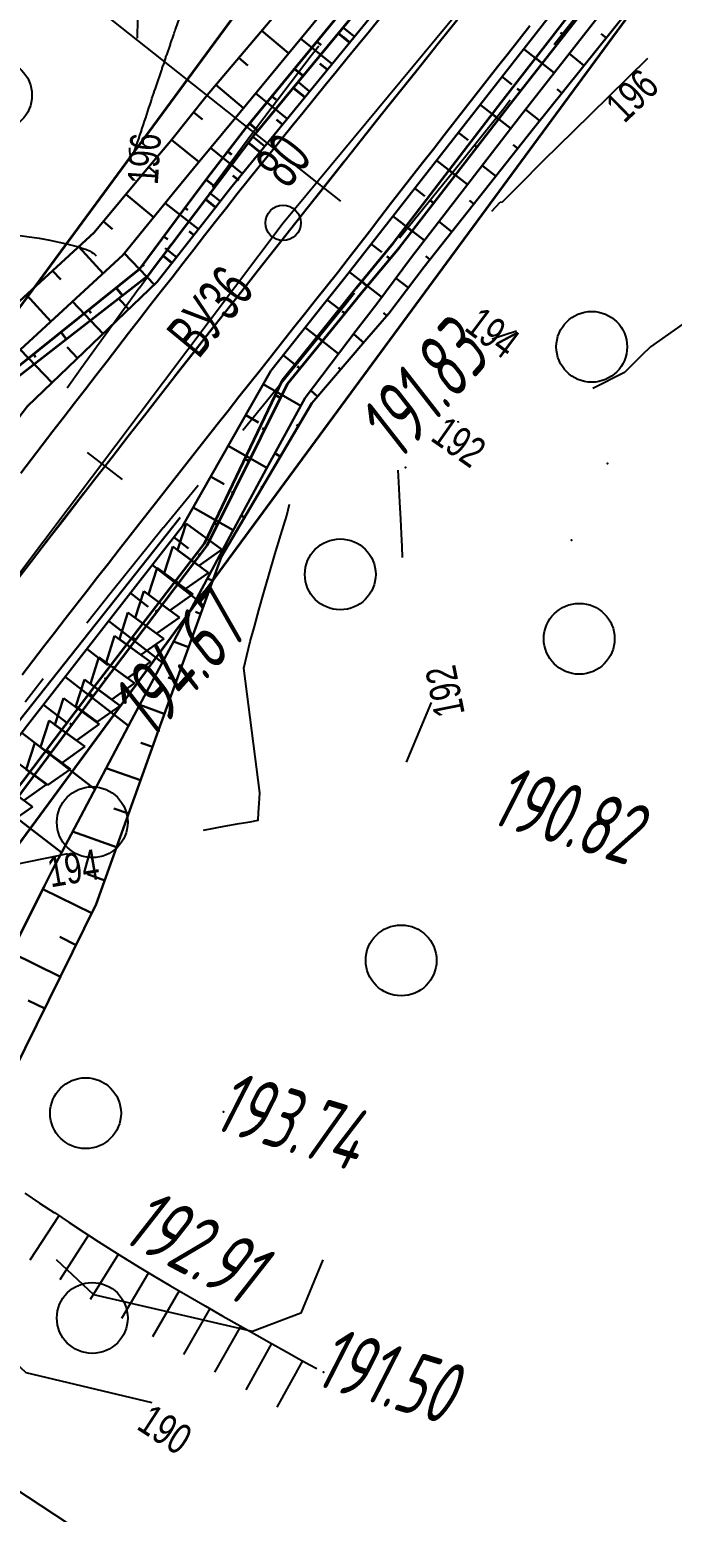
# Model space of a CAD drawing. Header units: millimetres. Extents: x -1799 to 6962, y -1020 to 4121.
# Drawn here: x 4750.8 to 4787.1, y 2997.7 to 3081.4 of the extents above; entities that cross this region are included whole.
import ezdxf

# ---------------------------------------------------------------- set-up
doc = ezdxf.new("R2010")
doc.units = ezdxf.units.MM
for name, pattern in [('CONTI', [0]), ('DASHED', [0.75, 0.5, -0.25]), ('STROT', [1.7, 0.5, -1.2])]:
    doc.linetypes.add(name, pattern=pattern)
for name, color, linetype, lineweight in [('10', 1, 'Continuous', 35), ('КОПИЯ_ОСЬ_13_ОТКОСЫ', 7, 'Continuous', 30), ('КОПИЯ_ОСЬ_ГРАНИЦЫ_ПОЛОС', 7, 'Continuous', 30), ('КОПИЯ_ОСЬ_ОТКОСЫ', 7, 'Continuous', 30), ('Огражд-перила', 1, 'ограждение2', 40), ('ОСЬ_ВЕРХ_ПОКРЫТИЯ_ГРАНИЦЫ_ПОЛОС', 7, 'Continuous', 30), ('ОСЬ_ВЕРХ_ПОКРЫТИЯ_ОСЬ', 1, 'Continuous', 30), ('Ось_примыкания', 1, 'Continuous', 35)]:
    doc.layers.add(name, color=color, linetype=linetype, lineweight=lineweight)
for name, color, linetype in [('GOR_BDEFAULT', 212, 'CONTI'), ('PI_OTDEFAULT', 172, 'CONTI'), ('PI_TTDEFAULT', 5, 'CONTI'), ('SIT_LDEFAULT', 7, 'CONTI'), ('ZAPSKDEFAULT', 7, 'CONTI'), ('канава', 7, 'Continuous'), ('КОПИЯ_ОСЬ_ТАНГЕНСЫ', 1, 'Continuous'), ('ОСЬ_ВЕРХ_ПОКРЫТИЯ_КИЛОМЕТЫ', 1, 'Continuous'), ('ОСЬ_ВЕРХ_ПОКРЫТИЯ_ПИКЕТЫ', 1, 'Continuous'), ('ОСЬ_ВЕРХ_ПОКРЫТИЯ_ТАНГЕНСЫ', 1, 'Continuous'), ('разметка', 7, 'Continuous')]:
    doc.layers.add(name, color=color, linetype=linetype)
doc.layers.get('КОПИЯ_ОСЬ_ОТКОСЫ').off()
doc.styles.add('eskd', font='spds.shx', dxfattribs={"width": 1.2, "oblique": 15})
doc.styles.add('SHRFT', font='TXT', dxfattribs={"width": 3.5})
doc.styles.get("Standard").update_dxf_attribs({"font": 'arial.ttf'})
doc.linetypes.add('ограждение2', pattern='A,0.25,-0.1,[132,ltypeshp.shx,S=0.1,R=0,X=-0.1,Y=0],-0.1,1', length=1.45)

# ---------------------------------------------------------------- blocks, each defined once
blk = doc.blocks.new('BL_2004')
at = {"color": 0}
blk.add_circle((0, 0), 2, dxfattribs=at)
blk = doc.blocks.new('6')
at = {"layer": 'канава', "color": 5, "linetype": 'Continuous', "lineweight": 30}
for p, q in [((-1.5, -1.25), (-1.5, 1.25)), ((0, 0.75), (-1.5, 1.25)), ((0, 0.75), (0, -0.75)), ((0, -0.75), (-1.5, -1.25))]:
    blk.add_line(p, q, dxfattribs=at)

msp = doc.modelspace()

# ---------------------------------------------------------------- linework, layer by layer
at = {"layer": '10'}
for p, q in [((4770.826, 3093.703), (4735.886, 3046.233)), ((4750.166, 3035.343), (4784.736, 3082.333))]:
    msp.add_line(p, q, dxfattribs=at)
for points in [[(5126.716, 2919.343), (5103.206, 2947.443), (5106.036, 2952.483), (5090.316, 2971.423), (5010.816, 3060.993), (4964.366, 3097.523), (4959.866, 3089.543), (4935.266, 3109.693), (4925.046, 3116.333), (4915.736, 3122.393), (4882.236, 3156.863), (4868.236, 3165.853), (4844.226, 3168.003), (4845.853, 3159.921), (4832.606, 3154.783), (4804.776, 3131.223), (4770.826, 3093.703), (4735.886, 3046.233), (4680.976, 2976.563), (4647.056, 2935.783), (4635.286, 2926.063), (4615.906, 2918.193), (4598.586, 2915.533), (4552.416, 2914.983)], [(4557.366, 2900.733), (4579.636, 2901.023), (4603.806, 2901.343), (4619.906, 2900.323), (4644.596, 2910.463), (4659.776, 2923.013), (4694.926, 2965.253), (4750.166, 3035.343), (4784.736, 3082.333), (4817.286, 3118.293), (4841.916, 3139.133), (4849.498, 3141.814), (4850.396, 3137.353), (4862.146, 3136.323), (4879.536, 3127.573), (4921.766, 3093.823), (4990.146, 3039.233), (5067.656, 2951.893), (5147.236, 2856.943), (5178.236, 2824.543), (5178.236, 2824.543), (5183.976, 2815.193), (5213.876, 2748.373)]]:
    msp.add_lwpolyline(points, dxfattribs=at)
at = {"layer": 'GOR_BDEFAULT', "color": 212, "flags": 128}
for points, elevation in [([(4756.452, 3074.729), (4756.452, 3074.539), (4756.472, 3074.399), (4756.492, 3074.309), (4756.512, 3074.269), (4756.542, 3074.259), (4756.582, 3074.289), (4756.632, 3074.359), (4756.682, 3074.449), (4756.732, 3074.569), (4756.792, 3074.719), (4756.852, 3074.879), (4756.912, 3075.059), (4756.972, 3075.239), (4757.042, 3075.439), (4757.102, 3075.639), (4757.172, 3075.839), (4757.242, 3076.039), (4757.302, 3076.229), (4757.372, 3076.429), (4757.432, 3076.619), (4757.492, 3076.809), (4757.552, 3076.989), (4757.612, 3077.169), (4757.672, 3077.339), (4757.722, 3077.509), (4757.772, 3077.669), (4757.822, 3077.809), (4757.872, 3077.949), (4757.912, 3078.079), (4757.952, 3078.199), (4758.272, 3079.129), (4758.292, 3079.179), (4758.302, 3079.229), (4758.322, 3079.289), (4758.342, 3079.339), (4758.362, 3079.399), (4758.382, 3079.459), (4758.402, 3079.519), (4758.422, 3079.579), (4758.442, 3079.639), (4758.462, 3079.699), (4758.482, 3079.759), (4758.502, 3079.809), (4758.512, 3079.869), (4758.532, 3079.919), (4758.552, 3079.969), (4758.762, 3080.569), (4758.772, 3080.619), (4758.792, 3080.669), (4758.812, 3080.719), (4758.832, 3080.779), (4758.852, 3080.839), (4758.872, 3080.899), (4758.892, 3080.959), (4758.912, 3081.019), (4758.932, 3081.079), (4758.952, 3081.139), (4758.972, 3081.199), (4758.992, 3081.259), (4759.012, 3081.309), (4759.032, 3081.369), (4759.052, 3081.419), (4759.272, 3082.059), (4759.292, 3082.109), (4759.312, 3082.159), (4759.322, 3082.209), (4759.342, 3082.269), (4759.362, 3082.329), (4759.382, 3082.389), (4759.402, 3082.449), (4759.422, 3082.509), (4759.452, 3082.569), (4759.472, 3082.639), (4759.492, 3082.699), (4759.512, 3082.759), (4759.532, 3082.829), (4759.552, 3082.889), (4759.572, 3082.949), (4759.862, 3083.759), (4760.172, 3084.409), (4760.432, 3085.089), (4760.682, 3085.689), (4761.092, 3086.499), (4761.132, 3086.579), (4761.172, 3086.659), (4761.212, 3086.739), (4761.252, 3086.819), (4761.292, 3086.909), (4761.332, 3086.989), (4761.372, 3087.079), (4761.412, 3087.159), (4761.452, 3087.249), (4761.492, 3087.329), (4761.532, 3087.409), (4761.572, 3087.489), (4761.602, 3087.559), (4761.632, 3087.629), (4761.672, 3087.689), (4761.952, 3088.239), (4762.172, 3088.609), (4762.432, 3089.069), (4762.802, 3089.729), (4763.082, 3090.199), (4763.312, 3090.609), (4763.572, 3091.059), (4764.772, 3091.799), (4764.972, 3091.859), (4765.192, 3091.919), (4765.422, 3091.989), (4765.662, 3092.049), (4765.912, 3092.109), (4766.172, 3092.169), (4766.442, 3092.229), (4766.702, 3092.289), (4766.962, 3092.339), (4767.222, 3092.399), (4767.472, 3092.449), (4767.702, 3092.499), (4767.932, 3092.539), (4768.132, 3092.589), (4768.322, 3092.619), (4769.222, 3092.859), (4768.132, 3093.349), (4767.892, 3093.449), (4767.632, 3093.549), (4767.342, 3093.659), (4767.042, 3093.779), (4766.722, 3093.909), (4766.392, 3094.039), (4766.062, 3094.169), (4765.722, 3094.299), (4765.392, 3094.439), (4765.062, 3094.569), (4764.752, 3094.699), (4764.442, 3094.819), (4764.162, 3094.939), (4763.902, 3095.049), (4763.672, 3095.149), (4762.642, 3095.799), (4762.642, 3095.909), (4762.712, 3096.059), (4762.752, 3096.149), (4762.742, 3096.209), (4762.772, 3096.299), (4762.862, 3096.439), (4762.992, 3096.629), (4763.162, 3096.849), (4763.362, 3097.109), (4763.572, 3097.389), (4763.802, 3097.679), (4764.042, 3097.979), (4764.272, 3098.279), (4764.502, 3098.559), (4764.702, 3098.809), (4764.872, 3099.029), (4765.012, 3099.209), (4765.122, 3099.339)], 196), ([(4757.102, 3093.499), (4757.072, 3093.449), (4757.002, 3093.319), (4756.892, 3093.119), (4756.752, 3092.869), (4756.592, 3092.569), (4756.402, 3092.239), (4756.212, 3091.889), (4756.012, 3091.529), (4755.812, 3091.169), (4755.622, 3090.839), (4755.462, 3090.529), (4755.312, 3090.279), (4755.202, 3090.079), (4755.132, 3089.949), (4755.102, 3089.869), (4755.132, 3089.739), (4755.222, 3089.419), (4755.362, 3088.899), (4755.562, 3088.149), (4755.572, 3088.089), (4755.592, 3088.029), (4755.602, 3087.969), (4755.622, 3087.899), (4755.642, 3087.839), (4755.652, 3087.779), (4755.672, 3087.709), (4755.692, 3087.639), (4755.712, 3087.569), (4755.732, 3087.499), (4755.752, 3087.429), (4755.772, 3087.359), (4755.792, 3087.289), (4755.802, 3087.209), (4755.832, 3087.139), (4755.852, 3087.059), (4755.872, 3086.979), (4755.892, 3086.899), (4755.912, 3086.819), (4755.932, 3086.739), (4755.952, 3086.659), (4755.982, 3086.569), (4756.002, 3086.479), (4756.022, 3086.399), (4756.052, 3086.309), (4756.072, 3086.209), (4756.102, 3086.119), (4756.122, 3086.029), (4756.152, 3085.929), (4756.172, 3085.839), (4756.202, 3085.739), (4756.232, 3085.639), (4756.252, 3085.529), (4756.282, 3085.429), (4756.312, 3085.329), (4756.342, 3085.219), (4756.372, 3085.109), (4756.402, 3084.999), (4756.432, 3084.889), (4756.462, 3084.769), (4756.492, 3084.659), (4756.522, 3084.539), (4756.552, 3084.419), (4756.582, 3084.299), (4756.612, 3084.179), (4756.652, 3084.049), (4756.682, 3083.919), (4756.712, 3083.789), (4756.742, 3083.649), (4756.772, 3083.489), (4756.802, 3083.329), (4756.832, 3083.149), (4756.852, 3082.949), (4756.872, 3082.729), (4756.882, 3082.499), (4756.892, 3082.239), (4756.902, 3081.949), (4756.902, 3081.639), (4756.892, 3081.299), (4756.882, 3080.929)], 196), ([(4785.702, 3079.769), (4783.502, 3077.609), (4781.522, 3075.669), (4779.812, 3073.989), (4778.442, 3072.629), (4777.482, 3071.669), (4777.382, 3071.649)], 196), ([(4777.362, 3071.649), (4776.892, 3071.129)], 196), ([(4749.882, 3069.839), (4750.662, 3069.729), (4751.352, 3069.619), (4751.952, 3069.509), (4752.462, 3069.409), (4752.902, 3069.309), (4753.272, 3069.219), (4753.582, 3069.139), (4753.832, 3069.049), (4754.032, 3068.979), (4754.192, 3068.909), (4754.312, 3068.839), (4754.402, 3068.779), (4754.472, 3068.719), (4754.522, 3068.679), (4754.562, 3068.629)], 196), ([(4788.532, 3065.379), (4785.872, 3063.499), (4785.382, 3063.019), (4784.882, 3062.529), (4784.392, 3062.039), (4782.612, 3061.129)], 194), ([(4778.292, 3064.369), (4777.662, 3064.159), (4776.932, 3063.919)], 194), ([(4775.022, 3059.189), (4775.012, 3059.289)], 192), ([(4771.872, 3051.599), (4771.842, 3052.219), (4771.812, 3052.929), (4771.772, 3053.759), (4771.722, 3054.709), (4771.662, 3055.839), (4771.612, 3056.529)], 192), ([(4760.632, 3036.189), (4761.792, 3036.409), (4762.642, 3036.559), (4763.262, 3036.669), (4763.712, 3036.749), (4763.732, 3037.179), (4763.772, 3037.699), (4763.812, 3038.299), (4762.912, 3045.349), (4763.072, 3046.059), (4763.272, 3046.839), (4763.502, 3047.689), (4763.752, 3048.619), (4764.042, 3049.619), (4764.342, 3050.659), (4764.652, 3051.759), (4764.992, 3052.869), (4765.332, 3053.959), (4765.482, 3054.609)], 194), ([(4772.082, 3040.039), (4773.502, 3043.409)], 192), ([(4746.392, 3033.519), (4746.502, 3033.499), (4748.772, 3033.979), (4750.512, 3034.369), (4751.892, 3034.649), (4752.972, 3034.869)], 194), ([(4757.732, 3003.839), (4750.612, 3005.549), (4743.942, 3011.809), (4741.312, 3013.209), (4739.382, 3013.819), (4739.172, 3013.709), (4738.912, 3013.579), (4738.542, 3013.409), (4738.022, 3013.189), (4737.242, 3012.889), (4736.612, 3012.749), (4735.952, 3012.449)], 190), ([(4767.372, 3011.929), (4766.122, 3008.909), (4763.392, 3007.869), (4754.442, 3009.949), (4752.332, 3011.929)], 192), ([(4741.102, 2991.799), (4741.582, 2991.819), (4741.862, 2996.869), (4743.342, 3000.049), (4743.832, 3002.069), (4743.362, 3003.849), (4746.912, 3001.019), (4755.962, 2995.079), (4763.542, 2988.219), (4764.022, 2988.439)], 188)]:
    msp.add_lwpolyline(points, dxfattribs=dict(at, elevation=elevation))
at = {"layer": 'PI_TTDEFAULT', "color": 5}
for p in [(4783.442, 3056.899, 193.498), (4772.032, 3056.679, 191.83), (4781.412, 3052.569, 191.121), (4755.082, 3044.749, 194.665), (4761.762, 3020.289, 193.742), (4756.212, 3011.989, 192.906), (4767.402, 3005.569, 191.497)]:
    msp.add_point(p, dxfattribs=at)
at = {"layer": 'SIT_LDEFAULT', "color": 7}
for p, q in [((4780.472, 3080.629), (4783.412, 3084.369)), ((4767.142, 3080.479), (4766.712, 3079.929)), ((4780.422, 3080.569), (4780.472, 3080.629)), ((4766.712, 3079.929), (4763.682, 3075.939)), ((4774.682, 3073.339), (4777.542, 3076.919)), ((4777.542, 3076.919), (4777.952, 3077.439)), ((4763.682, 3075.939), (4761.142, 3072.489)), ((4771.692, 3069.639), (4774.682, 3073.339)), ((4758.792, 3069.259), (4757.012, 3066.809)), ((4757.002, 3066.809), (4753.712, 3062.249)), ((4768.412, 3065.619), (4769.162, 3066.539)), ((4765.012, 3061.439), (4768.412, 3065.619)), ((4753.712, 3062.249), (4752.932, 3061.149)), ((4762.842, 3058.789), (4765.012, 3061.439)), ((4758.372, 3053.279), (4760.322, 3055.679)), ((4755.422, 3049.639), (4758.362, 3053.289)), ((4754.042, 3047.909), (4755.422, 3049.639)), ((4750.562, 3043.439), (4751.582, 3044.749)), ((4750.552, 3015.679), (4751.372, 3015.129)), ((4751.372, 3015.129), (4752.212, 3014.579)), ((4752.472, 3014.409), (4750.822, 3011.909)), ((4752.212, 3014.589), (4753.042, 3014.039)), ((4753.042, 3014.039), (4753.872, 3013.489)), ((4754.142, 3013.309), (4752.522, 3010.789)), ((4753.872, 3013.479), (4754.142, 3013.309)), ((4754.142, 3013.309), (4754.682, 3012.959)), ((4754.682, 3012.959), (4755.462, 3012.459)), ((4755.462, 3012.459), (4756.212, 3011.989)), ((4755.822, 3012.229), (4754.232, 3009.689)), ((4756.212, 3011.989), (4756.992, 3011.509)), ((4756.992, 3011.509), (4757.852, 3010.999)), ((4757.532, 3011.189), (4756.002, 3008.609)), ((4757.852, 3010.999), (4758.772, 3010.449)), ((4759.252, 3010.169), (4757.752, 3007.569)), ((4758.772, 3010.449), (4759.262, 3010.169)), ((4759.252, 3010.169), (4759.742, 3009.889)), ((4759.742, 3009.889), (4760.732, 3009.319)), ((4760.982, 3009.169), (4759.492, 3006.569)), ((4760.732, 3009.319), (4761.722, 3008.749)), ((4762.732, 3008.189), (4761.242, 3005.579)), ((4761.722, 3008.749), (4762.702, 3008.199)), ((4762.702, 3008.199), (4763.632, 3007.669)), ((4763.632, 3007.669), (4764.472, 3007.199)), ((4764.472, 3007.199), (4763.012, 3004.579)), ((4764.472, 3007.199), (4764.512, 3007.179)), ((4764.512, 3007.179), (4765.312, 3006.729)), ((4765.312, 3006.729), (4766.012, 3006.339)), ((4766.212, 3006.219), (4764.762, 3003.599)), ((4766.012, 3006.339), (4766.592, 3006.009)), ((4766.592, 3006.019), (4767.022, 3005.779))]:
    msp.add_line(p, q, dxfattribs=at)
at = {"layer": 'КОПИЯ_ОСЬ_13_ОТКОСЫ'}
for points in [[(4672.253, 2955.38), (4733.389, 3037.321), (4742.006, 3048.764), (4750.702, 3060.146), (4758.017, 3067.152), (4760.965, 3070.934), (4762.146, 3072.445), (4777.426, 3091.153)], [(4680.244, 2949.368), (4742.038, 3030.8), (4750.701, 3042.112), (4759.443, 3053.362), (4764.428, 3062.126), (4767.394, 3065.87), (4768.583, 3067.365), (4783.396, 3086.331)], [(4684.813, 2945.93), (4703.17, 2970.662), (4716.557, 2985.619), (4731.021, 2999.765), (4741.736, 3012.977), (4743.063, 3015.733), (4749.499, 3028.731), (4751.648, 3033.042), (4752.079, 3033.904), (4756.566, 3042.403), (4761.094, 3050.881), (4761.985, 3052.536), (4764.172, 3056.572), (4766.368, 3060.606), (4769.253, 3064.406), (4770.41, 3065.924), (4772.382, 3068.558), (4778.473, 3076.453), (4784.602, 3084.318)], [(4686.834, 2982.954), (4699.275, 2998.622), (4707.04, 3017.809), (4715.351, 3032.83), (4718.059, 3034.547), (4727.539, 3044.134), (4730.948, 3047.566), (4732.314, 3048.936), (4739.617, 3056.013), (4746.956, 3063.053), (4754.46, 3069.94), (4757.533, 3073.637), (4758.764, 3075.114), (4760.838, 3077.699), (4767.001, 3085.014)], [(4731.022, 2999.765), (4741.736, 3012.977), (4743.063, 3015.733), (4749.5, 3028.731), (4751.648, 3033.042), (4752.079, 3033.904), (4756.566, 3042.403), (4761.094, 3050.881), (4761.985, 3052.536), (4764.172, 3056.572), (4766.368, 3060.606), (4769.253, 3064.406), (4770.41, 3065.924), (4772.382, 3068.558), (4778.473, 3076.453), (4784.601, 3084.318)], [(4668.767, 2958.003), (4699.482, 2998.467), (4708.912, 3016.4), (4716.65, 3031.852), (4718.909, 3033.908), (4728.844, 3043.149), (4732.413, 3046.454), (4733.842, 3047.774), (4741.202, 3054.795), (4748.596, 3061.78), (4756.079, 3068.671), (4759.108, 3072.396), (4760.323, 3073.884), (4762.444, 3076.427), (4768.809, 3084.18)], [(4668.767, 2958.003), (4699.482, 2998.467), (4708.912, 3016.4), (4716.65, 3031.852), (4718.909, 3033.908), (4728.843, 3043.149), (4732.412, 3046.454), (4733.842, 3047.774), (4741.201, 3054.795), (4748.596, 3061.78), (4756.079, 3068.671), (4759.108, 3072.396), (4760.323, 3073.884), (4762.444, 3076.427), (4768.809, 3084.18)], [(4731.022, 2999.765), (4743.089, 3011.959), (4745.616, 3013.812), (4749.894, 3022.512), (4754.576, 3032.005), (4758.084, 3041.839), (4761.643, 3051.655), (4766.739, 3060.315), (4769.854, 3063.933), (4771.102, 3065.377), (4773.081, 3068.005), (4779.264, 3075.82), (4785.484, 3083.605)], [(4763.906, 3081.348), (4765.425, 3080.068)], [(4769.118, 3081.037), (4768.538, 3081.511)], [(4783.356, 3080.95), (4783.078, 3081.173)], [(4767.854, 3079.487), (4766.113, 3080.905)], [(4778.683, 3080.346), (4780.431, 3078.974)], [(4762.618, 3079.818), (4763.138, 3079.381)], [(4782.107, 3079.388), (4781.272, 3080.055)], [(4777.449, 3078.772), (4778.037, 3078.312)], [(4761.331, 3078.287), (4762.892, 3076.977)], [(4765.332, 3076.383), (4763.573, 3077.809)], [(4766.592, 3077.935), (4766.007, 3078.411)], [(4780.86, 3077.825), (4780.594, 3078.037)], [(4776.217, 3077.196), (4777.981, 3075.818)], [(4779.614, 3076.261), (4778.816, 3076.895)], [(4760.067, 3076.737), (4760.583, 3076.323)], [(4758.815, 3075.177), (4760.364, 3073.934)], [(4764.073, 3074.829), (4763.476, 3075.312)], [(4774.986, 3075.62), (4775.579, 3075.158)], [(4762.815, 3073.274), (4761.022, 3074.723)], [(4778.37, 3074.695), (4778.116, 3074.896)], [(4757.535, 3073.64), (4758.054, 3073.208)], [(4773.757, 3074.042), (4775.537, 3072.657)], [(4777.127, 3073.128), (4776.366, 3073.731)], [(4756.257, 3072.102), (4757.815, 3070.807)], [(4761.57, 3071.709), (4760.944, 3072.198)], [(4772.529, 3072.463), (4773.127, 3071.999)], [(4760.339, 3070.132), (4758.458, 3071.598)], [(4775.886, 3071.56), (4775.645, 3071.75)], [(4754.978, 3070.564), (4755.499, 3070.131)], [(4771.304, 3070.883), (4773.099, 3069.491)], [(4774.646, 3069.99), (4773.922, 3070.561)], [(4770.079, 3069.302), (4770.691, 3068.828)], [(4753.584, 3069.137), (4754.958, 3067.64)], [(4757.857, 3066.998), (4756.159, 3068.771)], [(4759.11, 3068.554), (4758.465, 3069.057)], [(4773.408, 3068.42), (4773.175, 3068.603)], [(4752.111, 3067.784), (4752.57, 3067.284)], [(4768.856, 3067.719), (4770.693, 3066.301)], [(4772.195, 3066.829), (4771.487, 3067.362)], [(4750.637, 3066.432), (4752.016, 3064.93)], [(4754.968, 3064.232), (4753.229, 3066.047)], [(4756.413, 3065.615), (4755.833, 3066.22)], [(4767.617, 3066.15), (4768.243, 3065.652)], [(4770.983, 3065.239), (4770.794, 3065.402)], [(4766.374, 3064.582), (4768.255, 3063.092)], [(4753.524, 3062.848), (4752.926, 3063.472)], [(4769.676, 3063.725), (4769.108, 3064.214)], [(4752.08, 3061.465), (4750.286, 3063.337)], [(4765.132, 3063.015), (4765.771, 3062.508)], [(4768.37, 3062.21), (4768.243, 3062.319)], [(4763.999, 3061.373), (4766.127, 3060.163)], [(4767.065, 3060.694), (4766.685, 3061.022)], [(4763.011, 3059.635), (4763.741, 3059.219)], [(4765.978, 3059.023), (4765.878, 3059.082)], [(4762.022, 3057.896), (4764.214, 3056.65)], [(4764.964, 3057.299), (4764.664, 3057.476)], [(4761.033, 3056.158), (4761.788, 3055.729)], [(4763.95, 3055.575), (4763.89, 3055.611)], [(4760.044, 3054.42), (4762.308, 3053.132)], [(4762.936, 3053.852), (4762.755, 3053.958)], [(4758.96, 3052.745), (4759.786, 3052.099)], [(4761.921, 3052.128), (4761.827, 3052.183)], [(4757.728, 3051.169), (4760.209, 3049.233)], [(4761.145, 3050.292), (4760.838, 3050.404)], [(4756.499, 3049.591), (4757.507, 3048.806)], [(4760.461, 3048.412), (4760.178, 3048.515)], [(4755.271, 3048.013), (4758.299, 3045.659)], [(4759.778, 3046.532), (4758.929, 3046.84)], [(4754.044, 3046.433), (4755.236, 3045.509)], [(4752.819, 3044.852), (4756.396, 3042.083)], [(4759.098, 3044.652), (4758.634, 3044.819)], [(4751.596, 3043.27), (4752.971, 3042.208)], [(4758.419, 3042.77), (4757.027, 3043.272)], [(4750.373, 3041.687), (4754.501, 3038.504)], [(4757.742, 3040.888), (4757.097, 3041.12)], [(4757.067, 3039.006), (4755.132, 3039.698)], [(4747.935, 3038.517), (4752.614, 3034.923)], [(4756.394, 3037.123), (4755.568, 3037.417)], [(4755.723, 3035.238), (4753.244, 3036.12)], [(4755.053, 3033.354), (4754.084, 3033.698)], [(4754.324, 3031.495), (4751.557, 3032.859)], [(4753.439, 3029.701), (4752.512, 3030.158)], [(4752.555, 3027.907), (4749.773, 3029.279)], [(4751.67, 3026.113), (4750.74, 3026.572)]]:
    msp.add_lwpolyline(points, dxfattribs=at)
at = {"layer": 'КОПИЯ_ОСЬ_ГРАНИЦЫ_ПОЛОС'}
for points in [[(4692.462, 2982.465), (4733.389, 3037.321), (4742.006, 3048.764), (4750.702, 3060.146), (4758.017, 3067.152), (4760.965, 3070.934), (4762.146, 3072.445), (4777.426, 3091.153), (4792.924, 3109.68), (4797.371, 3114.935), (4798.272, 3116.068)], [(4680.137, 2949.221), (4680.244, 2949.368), (4742.038, 3030.8), (4750.701, 3042.112), (4759.443, 3053.362), (4764.428, 3062.126), (4767.394, 3065.87), (4768.583, 3067.365), (4783.396, 3086.331), (4798.386, 3105.065)]]:
    msp.add_lwpolyline(points, dxfattribs=at)
at = {"layer": 'КОПИЯ_ОСЬ_ТАНГЕНСЫ'}
for p, q in [((4765.122, 3070.489), (4845.817, 3167.968)), ((4637.75, 2901.21), (4765.122, 3070.489))]:
    msp.add_line(p, q, dxfattribs=at)
msp.add_circle((4765.122, 3070.489), 1, dxfattribs=at)
at = {"layer": 'Огражд-перила', "color": 1, "lineweight": 30, "ltscale": 7}
msp.add_lwpolyline([(4514.929, 2912.601), (4529.571, 2906.17), (4544.919, 2901.704), (4560.761, 2899.544), (4580.715, 2898.125), (4600.805, 2897.779), (4616.669, 2899.941), (4631.964, 2905.07), (4646.021, 2912.887), (4658.406, 2923.23), (4671.738, 2938.604), (4683.615, 2954.494), (4696.823, 2972.096), (4702.26, 2979.293), (4730.516, 3016.48), (4749.861, 3041.914), (4759.304, 3053.851)], dxfattribs=at)
at = {"layer": 'ОСЬ_ВЕРХ_ПОКРЫТИЯ_ГРАНИЦЫ_ПОЛОС'}
for points in [[(4750.309, 3056.352), (4750.917, 3057.144), (4751.525, 3057.936), (4752.134, 3058.727), (4752.743, 3059.518), (4753.352, 3060.309), (4753.962, 3061.099), (4754.572, 3061.89), (4755.183, 3062.68), (4755.793, 3063.469), (4756.405, 3064.258), (4757.016, 3065.048), (4757.628, 3065.836), (4758.241, 3066.625), (4758.854, 3067.413), (4759.467, 3068.201), (4760.081, 3068.988), (4760.694, 3069.776), (4761.309, 3070.563), (4761.924, 3071.349), (4762.539, 3072.136), (4763.158, 3072.903), (4763.777, 3073.669), (4764.397, 3074.436), (4765.018, 3075.202), (4765.638, 3075.967), (4766.259, 3076.733), (4766.881, 3077.498), (4767.503, 3078.263), (4768.125, 3079.027), (4768.747, 3079.791), (4769.37, 3080.555), (4769.993, 3081.319), (4770.617, 3082.082)], [(4750.384, 3044.973), (4750.993, 3045.76), (4751.602, 3046.547), (4752.211, 3047.334), (4752.821, 3048.12), (4753.431, 3048.905), (4754.042, 3049.691), (4754.653, 3050.476), (4755.264, 3051.261), (4755.876, 3052.046), (4756.488, 3052.83), (4757.101, 3053.614), (4757.714, 3054.398), (4758.327, 3055.181), (4758.941, 3055.964), (4759.555, 3056.747), (4760.169, 3057.53), (4760.784, 3058.312), (4761.399, 3059.094), (4762.014, 3059.876), (4762.63, 3060.657), (4763.247, 3061.438), (4763.863, 3062.219), (4764.48, 3062.999), (4765.098, 3063.779), (4765.716, 3064.559), (4766.334, 3065.338), (4766.952, 3066.118), (4767.571, 3066.897), (4768.191, 3067.675), (4768.791, 3068.453), (4769.392, 3069.23), (4769.993, 3070.007), (4770.594, 3070.784), (4771.196, 3071.56), (4771.798, 3072.336), (4772.4, 3073.112), (4773.003, 3073.887), (4773.606, 3074.663), (4774.21, 3075.438), (4774.814, 3076.212), (4775.419, 3076.987), (4776.023, 3077.761), (4776.628, 3078.534), (4777.234, 3079.308), (4777.84, 3080.081), (4778.446, 3080.854), (4779.053, 3081.627)]]:
    msp.add_lwpolyline(points, dxfattribs=at)
at = {"layer": 'ОСЬ_ВЕРХ_ПОКРЫТИЯ_КИЛОМЕТЫ'}
msp.add_line((4767.411, 3072.494), (4742.715, 3092.048), dxfattribs=at)
at = {"layer": 'ОСЬ_ВЕРХ_ПОКРЫТИЯ_ОСЬ'}
msp.add_lwpolyline([(4676.252, 2952.378), (4736.506, 3032.457), (4736.506, 3032.457, -0.011607), (4795.472, 3107.152)], format="xyb", dxfattribs=at)
at = {"layer": 'ОСЬ_ВЕРХ_ПОКРЫТИЯ_ПИКЕТЫ'}
for p, q in [((4768.391, 3071.718), (4766.431, 3073.27)), ((4768.391, 3071.718), (4766.431, 3073.27)), ((4756.06, 3055.988), (4754.085, 3057.52))]:
    msp.add_line(p, q, dxfattribs=at)
at = {"layer": 'ОСЬ_ВЕРХ_ПОКРЫТИЯ_ТАНГЕНСЫ'}
for p, q in [((4765.122, 3070.489), (4845.817, 3167.968)), ((4637.752, 2901.209), (4765.122, 3070.489))]:
    msp.add_line(p, q, dxfattribs=at)
msp.add_circle((4765.122, 3070.489), 1, dxfattribs=at)
at = {"layer": 'Ось_примыкания', "color": 0}
for p, q in [((4797.606, 3116.682), (4763.557, 3075.538)), ((4768.877, 3080.686), (4768.24, 3081.197)), ((4780.985, 3081.073), (4780.792, 3081.224)), ((4767.028, 3080.742), (4767.277, 3080.538)), ((4768.855, 3080.703), (4768.552, 3080.955)), ((4767.624, 3079.126), (4767.2, 3079.467)), ((4779.753, 3079.498), (4779.374, 3079.794)), ((4765.76, 3079.195), (4766.251, 3078.793)), ((4764.493, 3077.649), (4764.734, 3077.451)), ((4766.372, 3077.566), (4765.689, 3078.115)), ((4778.52, 3077.922), (4778.334, 3078.068)), ((4763.225, 3076.102), (4763.701, 3075.712)), ((4765.12, 3076.007), (4764.743, 3076.309)), ((4777.291, 3076.345), (4776.925, 3076.628)), ((4761.996, 3074.524), (4762.216, 3074.354)), ((4763.868, 3074.447), (4763.162, 3075.014)), ((4776.067, 3074.763), (4775.887, 3074.902)), ((4774.842, 3073.182), (4774.49, 3073.455)), ((4760.779, 3072.937), (4761.166, 3072.649)), ((4762.616, 3072.888), (4762.287, 3073.152)), ((4761.364, 3071.328), (4760.753, 3071.818)), ((4759.586, 3071.332), (4759.738, 3071.219)), ((4773.617, 3071.601), (4773.445, 3071.734)), ((4772.393, 3070.02), (4772.055, 3070.281)), ((4758.395, 3069.725), (4758.613, 3069.564)), ((4760.111, 3069.769), (4759.83, 3069.995)), ((4758.859, 3068.209), (4758.345, 3068.623)), ((4771.146, 3068.456), (4770.986, 3068.589)), ((4757.204, 3068.118), (4757.27, 3068.069)), ((4755.691, 3066.822), (4756.012, 3066.421)), ((4769.869, 3066.917), (4769.562, 3067.172)), ((4754.13, 3065.572), (4754.275, 3065.391)), ((4768.602, 3065.37), (4768.452, 3065.492)), ((4752.568, 3064.322), (4752.883, 3063.928)), ((4767.339, 3063.819), (4767.048, 3064.055)), ((4751.007, 3063.072), (4751.146, 3062.899)), ((4766.077, 3062.267), (4765.936, 3062.382)), ((4764.978, 3060.611), (4764.678, 3060.76)), ((4764.09, 3058.819), (4763.954, 3058.886)), ((4763.201, 3057.027), (4762.959, 3057.147)), ((4762.313, 3055.235), (4762.206, 3055.288)), ((4761.424, 3053.444), (4761.24, 3053.535)), ((4760.425, 3051.72), (4760.348, 3051.778)), ((4759.22, 3050.123), (4759.053, 3050.25)), ((4758.016, 3048.527), (4757.925, 3048.595)), ((4756.811, 3046.931), (4756.617, 3047.077)), ((4755.606, 3045.335), (4755.502, 3045.413)), ((4754.403, 3043.736), (4754.183, 3043.901)), ((4753.206, 3042.134), (4753.09, 3042.221)), ((4752.009, 3040.532), (4751.763, 3040.716))]:
    msp.add_line(p, q, dxfattribs=at)
for points in [[(4723.14, 3038.246), (4727.231, 3040.417), (4736.552, 3045.713), (4742.757, 3053.605), (4749.001, 3061.466), (4757.05, 3067.91), (4759.908, 3071.766), (4761.054, 3073.307), (4763.079, 3075.924), (4769.435, 3083.68), (4775.829, 3091.404), (4782.274, 3099.085), (4788.756, 3106.734), (4791.901, 3110.526), (4796.301, 3115.82), (4797.235, 3117.024)], [(4741.56, 3021.159), (4741.56, 3021.159), (4745.565, 3030.517), (4747.729, 3034.828), (4748.598, 3036.551), (4754.628, 3044.485), (4760.696, 3052.39), (4765.084, 3061.612), (4768.075, 3065.333), (4769.275, 3066.82), (4771.356, 3069.37), (4777.43, 3077.287), (4783.543, 3085.173), (4789.664, 3093.056), (4795.823, 3100.909), (4798.872, 3104.658)], [(4742.348, 3007.267), (4741.56, 3021.159), (4745.926, 3030.244), (4748.031, 3034.599), (4748.877, 3036.339), (4754.841, 3044.322), (4760.844, 3052.275), (4765.365, 3061.392), (4768.378, 3065.095), (4769.585, 3066.575), (4771.687, 3069.109), (4777.795, 3076.995), (4783.941, 3084.851), (4790.08, 3092.717), (4796.257, 3100.552), (4799.301, 3104.299)], [(4736.552, 3045.713), (4736.552, 3045.713), (4736.552, 3045.713), (4742.966, 3053.641), (4749.484, 3061.286), (4757.526, 3067.537), (4763.557, 3075.538)]]:
    msp.add_lwpolyline(points, dxfattribs=at)
at = {"layer": 'разметка', "linetype": 'DASHED', "lineweight": 30, "ltscale": 14}
msp.add_lwpolyline([(4768.552, 3073.933, -0.005845), (4800.09, 3112.73, -0.048283), (4800.09, 3112.73)], format="xyb", dxfattribs=at)
at = {"layer": 'разметка', "linetype": 'STROT', "lineweight": 30, "ltscale": 7}
msp.add_lwpolyline([(4716.74, 3006.188), (4737.209, 3033.392, -0.006598), (4768.552, 3073.933)], format="xyb", dxfattribs=at)

# ---------------------------------------------------------------- block references
at = {"layer": 'ZAPSKDEFAULT', "color": 7, "rotation": 342.9999999999999}
for p in [(4748.948, 3077.702), (4782.547, 3063.49), (4768.352, 3050.639), (4781.842, 3047), (4754.352, 3036.639), (4771.788, 3028.834), (4753.973, 3020.204), (4754.352, 3008.639)]:
    msp.add_blockref('BL_2004', p, dxfattribs=at)
at = {"layer": 'КОПИЯ_ОСЬ_ОТКОСЫ', "linetype": 'Continuous', "rotation": 233.7126795160585}
for p in [(4759.767, 3051.568), (4759.015, 3050.26), (4758.127, 3049.05), (4757.375, 3047.742), (4756.487, 3046.533), (4755.735, 3045.224), (4754.847, 3044.015), (4754.03, 3042.748), (4752.851, 3041.703), (4752.038, 3040.44), (4751.224, 3039.176), (4749.889, 3038.311), (4749.075, 3037.048)]:
    msp.add_blockref('6', p, dxfattribs=at)

# ---------------------------------------------------------------- texts
at = {"layer": 'GOR_BDEFAULT', "color": 212, "style": 'SHRFT', "width": 0.75}
for s, rotation, p in [('196', 44.38491, (4784.389, 3076.067, 196)), ('196', 86.19208, (4758.047, 3072.613, 196)), ('194', 323.15627, (4775.287, 3064.467, 194)), ('192', 324.90834, (4773.378, 3058.245, 192)), ('192', 101.25577, (4775.389, 3042.775, 192)), ('194', 9.79153, (4752.002, 3032.954, 194)), ('190', 327.09888, (4756.785, 3002.404, 190))]:
    msp.add_text(s, height=1.7223, rotation=rotation, dxfattribs=at).set_placement(p)
at = {"layer": 'PI_OTDEFAULT', "color": 172, "style": 'eskd', "oblique": 10, "width": 0.8}
for s, rotation, p in [('191.83', 48, (4771.662, 3056.959)), ('194.67', 48, (4757.691, 3041.22)), ('190.82', 343, (4776.712, 3036.599)), ('193.74', 343, (4761.074, 3019.343)), ('192.91', 331.92584, (4755.927, 3013.02)), ('191.50', 343, (4766.801, 3004.881))]:
    msp.add_text(s, height=3.5, rotation=rotation, dxfattribs=at).set_placement(p)
at = {"layer": 'КОПИЯ_ОСЬ_ТАНГЕНСЫ', "width": 0.6}
msp.add_text('ВУ36', height=2.5, rotation=50.38137, dxfattribs=at).set_placement((4760.346, 3062.759))
at = {"layer": 'ОСЬ_ВЕРХ_ПОКРЫТИЯ_ПИКЕТЫ', "width": 0.6}
msp.add_text('80', height=2.5, rotation=51.62775, dxfattribs=at).set_placement((4765.382, 3072.347))
at = {"layer": 'ОСЬ_ВЕРХ_ПОКРЫТИЯ_ТАНГЕНСЫ', "width": 0.6}
msp.add_text('ВУ36', height=2.5, rotation=50.38137, dxfattribs=at).set_placement((4760.346, 3062.759))

doc.saveas('drawing.dxf')
